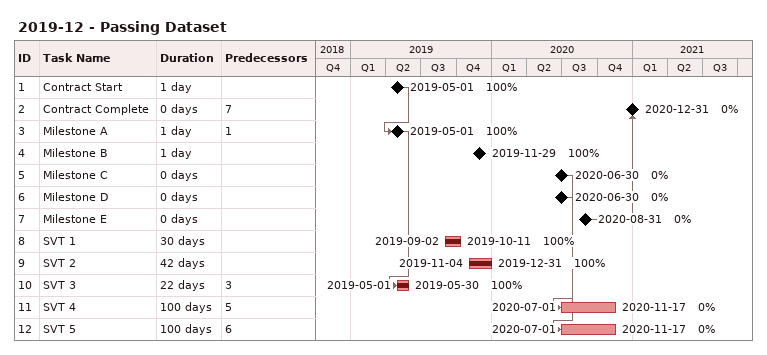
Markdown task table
2019-12 - Passing Dataset

| ID | Task | Duration | Start | Finish | Predecessors | % complete |
|---|---|---|---|---|---|---|
| 1 | Contract Start | 1d | 2019-05-01 | 2019-05-01 |  | 100 |
| 2 | Contract Complete | 0d | 2020-12-31 | 2020-12-31 | 7 | 0 |
| 3 | Milestone A | 1d | 2019-05-01 | 2019-05-01 | 1 | 100 |
| 4 | Milestone B | 1d | 2019-11-29 | 2019-11-29 |  | 100 |
| 5 | Milestone C | 0d | 2020-06-30 | 2020-06-30 |  | 0 |
| 6 | Milestone D | 0d | 2020-06-30 | 2020-06-30 |  | 0 |
| 7 | Milestone E | 0d | 2020-08-31 | 2020-08-31 |  | 0 |
| 8 | SVT 1 | 30d | 2019-09-02 | 2019-10-11 |  | 100 |
| 9 | SVT 2 | 42d | 2019-11-04 | 2019-12-31 |  | 100 |
| 10 | SVT 3 | 22d | 2019-05-01 | 2019-05-30 | 3 | 100 |
| 11 | SVT 4 | 100d | 2020-07-01 | 2020-11-17 | 5 | 0 |
| 12 | SVT 5 | 100d | 2020-07-01 | 2020-11-17 | 6 | 0 |
